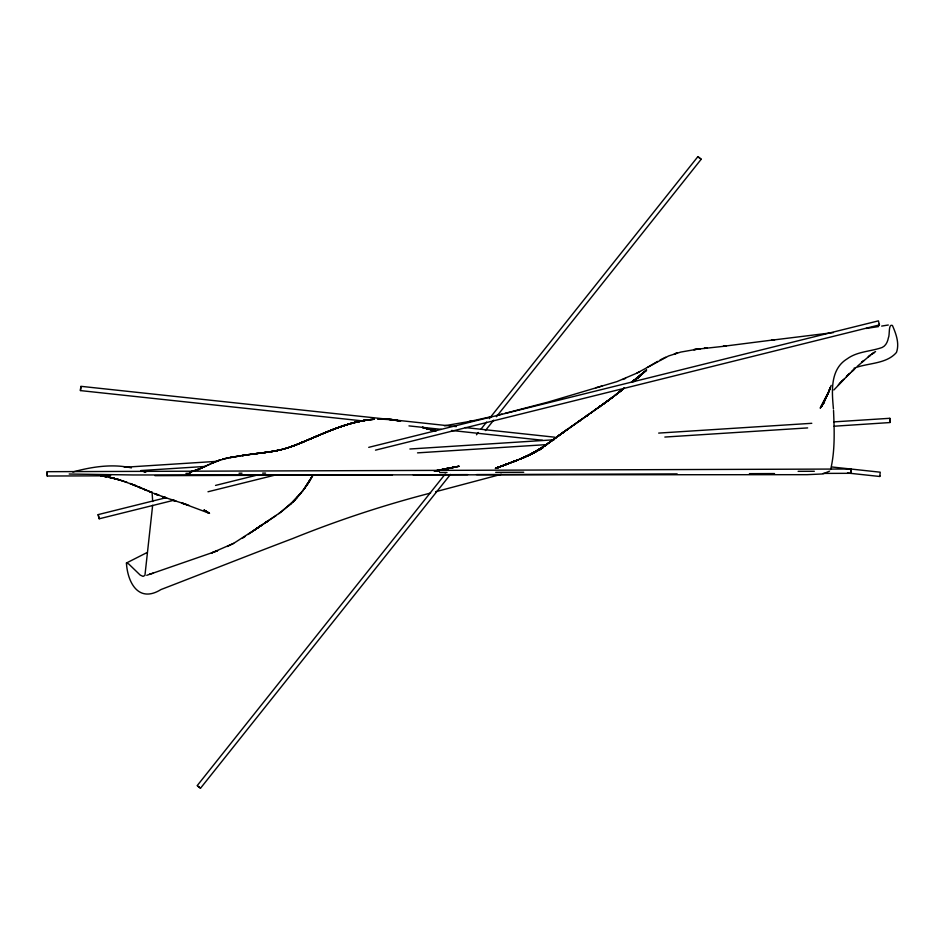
<?xml version="1.0" encoding="UTF-8"?>
<svg xmlns="http://www.w3.org/2000/svg" width="945" height="945" viewBox="0 0 945 945"><rect width="100%" height="100%" fill="white"/><g stroke="black" fill="none" stroke-linecap="round" stroke-linejoin="round"><path stroke-width="1.42" d="M851.221 472.689L851.209 469.003L47.25 471.685M110.695 475.808L47.262 476.02L47.25 471.709L47.262 473.693M47.274 475.996L47.25 474.012M152.653 505.268L144.939 575.375L143.073 576.403L140.203 575.08L128.638 563.893L126.429 563.019C127.575 582.451 138.478 603.477 160.981 589.55C204.888 572.635 248.606 555.223 292.619 538.579C337.566 520.411 383.646 505.138 430.589 493.054M362.029 420.844L80.419 390.592L80.88 386.316L456.352 426.62M847.5 473.02L879.771 476.481L880.232 472.193L831.836 466.972M80.62 388.738L80.431 390.498M80.644 388.43L80.833 386.706M879.854 475.737L879.783 476.434M830.289 387.804L829.167 390.722L830.466 387.332M831.21 385.359L827.761 394.077L829.934 388.785L828.966 391.206M828.765 391.679L820.225 408.228L828.576 392.163L821.075 406.988L824.406 402.003M827.336 395.022L828.387 392.647L822.162 405.157M830.631 469.57C835.215 450.387 834.305 430.105 833.537 410.461M826.922 395.979L821.347 406.527L822.729 404.259M826.261 397.384L821.618 406.066M825.8 398.317L822.918 403.846M822.41 404.767L825.351 399.274L821.347 406.527M268.026 520.955L265.273 522.762L281.326 511.8L293.009 501.724L303.05 490.431L313.008 475.087M311.366 477.957L312.878 475.359M823.473 403.314L821.689 405.807L823.166 403.763M823.78 402.877L822.315 404.921L824.524 401.814M302.861 490.632L304.845 488.033M197.186 785.649L445.237 474.036M476.481 434.794L478.312 432.479M481.076 429.018L486.58 422.096M489.345 418.635L697.882 156.646M200.482 788.272L450.47 474.425M485.387 430.577L493.656 420.182M496.408 416.721L701.178 159.268M300.983 492.983L303.05 490.431M299.222 495.097L297.025 497.519L301.242 492.688L299.045 495.274M299.14 495.18L301.171 492.782M833.892 389.966L848.492 374.657L846.436 376.701M838.309 384.969L842.656 380.398M295.053 499.645L297.285 497.259L292.832 501.866L297.214 497.353M839.455 383.717L843.897 379.193M851.717 371.68L853.784 369.637L847.724 375.389L849.862 373.429M633.717 381.721L635.772 379.736M846.874 376.275L849.401 373.842M633.941 381.508L636.009 379.524M852.177 371.22L855.284 368.314M641.289 374.456L646.64 370.027L636.918 378.65L638.548 377.138M634.166 381.284L635.701 379.831M637.237 378.378L641.36 374.574L637.473 378.165M645.659 370.877L646.392 370.251L636.717 378.118L639.151 376.134M636.918 378.65L640.816 375.07M288.402 506.012L290.824 503.839L278.787 513.678M857.28 366.353L870.428 355.143L868.077 357.056M641.608 374.362L643.982 372.271M829.509 471.153L822.906 473.941L807.089 474.673L133.233 474.969L69.198 474.024M642.08 373.925L645.411 371.078M634.627 379.748L632.205 381.709L638.241 376.913L632.441 381.544M638.69 376.523L636.009 378.65M624.054 388.277L619.826 391.655L624.48 387.899M636.954 377.941L643.486 372.696L640.32 375.2M621.975 389.872L611.261 398.282L616.872 393.97L614.64 395.66M863.954 360.47L861.639 362.36L863.376 360.955M615.585 394.986L620.889 390.828M613.246 396.723L606.832 401.519L612.573 397.302M634.402 379.937L631.732 382.063M642.754 373.299L640.084 375.389L642.553 373.476M640.804 374.834L643.013 373.074M619.129 392.163L621.314 390.439L618.668 392.506M633.741 380.516L631.272 382.418L633.516 380.717L631.874 381.969M622.649 389.328L624.267 388.088M868.691 356.548L874.196 352.414L871.762 354.257M607.08 401.353L609.572 399.463M550.132 441.917L545.064 445.615L552.671 440.086L547.946 443.536M560.668 434.192L558.141 436.047L563.87 431.924M601.079 405.594L598.551 407.425L604.398 403.291L598.811 407.26M605.355 402.546L602.827 404.401L608.403 400.408L603.087 404.247M553.983 439.082L556.51 437.24L551.136 441.197L556.192 437.488M550.805 441.433L548.289 443.299L553.321 439.567M564.177 431.688L561.625 433.507M554.644 438.622L559.712 434.936L554.313 438.846M584.447 417.395L587.566 415.257L578.517 421.635L583.904 417.808L581.612 419.391M597.783 407.933L600.358 406.161L590.448 413.178L596.283 409.031L593.992 410.626M214.692 551.774L217.586 550.64L211.432 553.002L233.651 543.351L256.508 528.657M558.471 435.834L563.563 432.172L561.306 433.731M567.709 429.219L562.594 432.869L568.016 428.983L565.441 430.778M597.287 408.275L594.771 410.13L597.027 408.464M609.1 399.829L606.088 402.015M610.529 398.766L612.797 397.101L610.281 398.944M568.323 428.758L566.386 430.152L571.831 426.313L565.748 430.566M562.275 433.082L564.803 431.227M576.781 422.805L574.525 424.447L579.935 420.608L569.552 427.884M572.729 425.652L570.473 427.282L575.623 423.667L573.32 425.226M586.349 416.083L588.605 414.442L585.534 416.615M605.107 402.724L602.071 404.897M557.81 436.283L560.35 434.44M546.919 444.256L544.367 446.087L549.47 442.425L539.524 449.359L528.881 455.195M578.234 421.813L580.49 420.182L577.643 422.191M592.716 411.524L589.916 413.52M519.218 459.412L535.378 451.84L546.576 444.516L544.367 446.087M600.843 405.783L598.043 407.756M872.412 353.773L875.59 351.575M589.396 413.875L586.621 415.906L591.948 412.114M543.67 446.572L546.245 444.776L531.704 453.801M256.662 528.574L254.063 530.346L259.402 526.684L251.181 532.342L253.78 530.558M248.133 534.468L251.039 532.46M541.438 448.095L544.025 446.323L539.17 449.572M256.792 528.468L262.285 524.735L256.922 528.361L259.532 526.601M276.212 515.497L265.38 522.679M597.535 408.098L600.11 406.35M259.662 526.507L267.919 521.014L259.769 526.412L262.415 524.664M242.369 538.272L245.357 536.335M693.677 349.638L696.784 349.26L680.731 352.083L668.528 355.981L636.918 373.121L616.908 381.626L547.651 402.204L505.02 413.355M657.602 361.392L647.455 367.392M534.114 452.525L536.843 450.989L528.503 455.372M541.024 449.005L540.398 449.359M533.37 452.927L541.083 448.332L530.582 454.356L543.328 446.831L530.381 454.498M540.079 449.536L538.78 450.233L541.202 448.91L524.097 457.368L526.979 456.092M532.259 453.541L534.634 452.371M542.843 448.048L542.194 448.391M636.788 373.18L639.564 371.728M531.326 453.99L537.575 450.588L529.354 454.958M660.071 359.998L665.658 357.21M530.96 454.179L537.776 450.765L536.406 451.474M146.475 552.849L126.429 563.019M531.114 454.143L533.949 452.726L530.747 454.321M529.826 454.746L533.193 453.08M233.651 543.351L227.367 546.482M528.633 455.313L526.589 456.27M225.571 458.443L228.454 457.864L217.811 460.77L197.41 469.759L202.679 467.539L200.245 468.566M527.357 455.903L530.204 454.557M529.708 454.781L532.555 453.435M213.771 462.388L211.397 463.487L216.842 461.195L214.432 462.117M519.443 459.317L529.058 455.136M524.64 457.108L523.518 457.616M316.977 436.058L310.905 438.681L319.906 434.854L314.342 437.192M525.822 456.636L528.68 455.336L526.211 456.447M203.423 467.149L206.199 465.897M206.92 465.507L209.672 464.279M309.783 439.118L306.877 440.37L312.701 437.889L307.16 440.264M523.707 457.545L527.534 455.833M318.028 435.621L323.863 433.2L318.288 435.539L320.934 434.381M321.69 434.086L327.537 431.7L321.938 433.991M310.621 438.775L316.173 436.436L313.527 437.523M325.564 432.491L331.199 430.247L324.844 432.763L327.773 431.593M310.35 438.882L313.256 437.641M309.499 439.248L303.404 441.858L309.228 439.378M303.109 441.965L300.191 443.205L306.015 440.736M317.768 435.728L320.426 434.606L314.602 437.098L320.674 434.499M328.706 431.192L331.648 430.046L325.801 432.408L331.423 430.14M302.518 442.213L299.896 443.311L305.448 441.008L296.671 444.634L302.223 442.354L299.6 443.429M522.136 458.231L525.042 457.002L520.01 459.081L525.432 456.825L519.608 459.246M321.442 434.18L324.359 432.964M331.872 429.951L328.931 431.109M328.246 431.381L325.08 432.668M335.688 428.487L332.534 429.691L338.653 427.435L332.959 429.538M199.856 468.732L194.127 470.929M332.097 429.857L329.392 430.955L335.262 428.664M503.212 465.483L507.311 463.936L501.842 466.003L505.15 464.727M299.293 443.548L301.927 442.496L293.115 445.993L298.703 443.819L296.068 444.847M622.779 379.5L625.578 378.39M521.746 458.396L512.107 462.152M507.819 463.818L515.462 460.865L505.823 464.574M336.101 428.321L339.066 427.258L333.172 429.479L338.865 427.341M508.091 463.629L504.76 464.869M497.791 467.562L496.668 467.999L499.551 466.901M513.324 461.715L515.864 460.723M196.619 470.031L199.478 468.921L190.772 471.85M503.283 465.495L508.764 463.44M292.501 446.205L289.843 447.174L295.454 445.095L286.229 448.332L295.147 445.237L289.217 447.363M502.622 465.72L497.035 467.858L503.413 465.436M506.744 464.149L509.166 463.298M512.521 461.999L518.014 459.896M512.922 461.857L518.415 459.731M502.09 465.956L497.602 467.574L503.023 465.578M339.267 427.175L342.444 426.101L336.302 428.262M292.808 446.099L295.761 444.965M506.343 464.29L509.568 463.156M499.917 466.747L503.815 465.294L500.295 466.594M512.651 461.951L505.551 464.586M517.612 460.061L510.087 462.873L513.052 461.786M512.757 461.928L515.32 460.947M214.35 551.904L149.676 574.3L153.291 573.107M501.299 466.251L504.217 465.153M514.659 461.172L517.222 460.227L513.856 461.479M498.18 467.409L495.298 468.46L498.948 467.125M495.688 468.318L498.558 467.267M496.066 468.165L499.338 466.972M503.685 465.342L506.225 464.42M507.028 464.125L504.075 465.188L506.626 464.279M496.444 468.023L499.728 466.83L497.224 467.716M496.834 467.869L500.118 466.688M343.732 425.652L349.567 423.856L340.413 426.809L346.189 424.86M497.991 467.421L500.507 466.546M146.747 575.328L150.338 574.076M350.075 423.679L343.897 425.616L353.111 422.876L347.228 424.541M193.725 471.035L196.229 470.185L189.957 471.992M346.543 424.73L343.378 425.758M217.811 460.77L220.575 459.884L218.13 460.664M285.591 448.509L282.886 449.277L288.591 447.587L279.2 450.151L284.965 448.721M285.91 448.414L288.91 447.469M353.584 422.71L347.382 424.506L356.643 422.002L350.701 423.514M72.824 471.98C91.748 466.818 112.03 463.629 131.438 467.881M674.411 353.867L677.411 352.981L674.718 353.773M225.264 458.514L222.465 459.317L224.957 458.597M354.174 422.58L360.151 421.222L350.855 423.49L356.785 421.942M595.858 387.769L601.906 386.08M501.322 474.307L435.633 491.731M357.635 421.742L363.648 420.56L354.328 422.557L360.293 421.175M853.937 368.29C867.664 362.715 886.197 364.38 896.462 352.438C899.664 343.507 896.037 333.739 892.411 325.458C888.158 323.414 889.977 335.026 888.371 337.885C887.674 341.688 885.902 345.728 882.193 347.453C870.688 351.599 857.422 351.316 847.204 358.828C829.864 369.353 831.848 391.596 833.443 408.949M98.162 514.635L99.178 518.746L98.15 514.612L165.434 497.861M215.543 485.411L255.622 475.453M368.727 447.351L878.413 320.863L879.417 324.915L375.496 450.151M99.19 518.793L173.644 500.307M207.994 491.766L276.72 474.685M357.08 421.86L353.891 422.639M501.972 414.111L496.893 415.351M491.802 416.556L468.318 421.777L471.248 421.175L444.315 425.782M436.637 470.669L434.594 471.118L440.382 469.878L434.924 471.035M444.693 469.311L446.737 468.826M281.929 449.501L275.503 450.919M444.989 469.24L447.032 468.767M440.724 470.197L442.78 469.724M445.284 469.181L450.978 467.881L447.918 468.578M441.02 470.137L443.666 469.547M189.543 472.087L192.52 471.413M455.797 466.865L459.152 466.216L452.738 467.503M434.239 471.201L437.311 470.504M445.142 469.204L448.213 468.519M360.836 421.045L367.132 420.017L357.777 421.73L363.778 420.525M440.89 470.161L443.973 469.476L441.185 470.09M445.438 469.133L448.509 468.448M436.436 471.142L438.799 470.622M449.088 468.307L453.742 467.267L446.016 468.98M439.283 470.102L445.39 468.85L434.901 471.071L440.713 469.795M449.383 468.236C461.904 465.696 441.327 469.535 451.592 467.692M360.565 421.104L357.364 421.789M442.024 469.5L438.303 470.291M443.536 469.57L441.48 470.019L444.268 469.417M225.89 458.384L240.432 455.88L234.443 456.813L237.1 456.293M446.359 468.637L442.673 469.37L445.709 468.779M449.666 468.165L452.442 467.574M436.318 471.153L439.401 470.504M441.764 469.937L443.819 469.5M281.291 449.69L271.487 451.604L277.594 450.505L274.534 451.048M445.213 468.897L450.966 467.822M436.614 471.082L439.697 470.433L436.909 471.012M458.857 466.275L453.033 467.432L456.388 466.724M444.894 468.956L447.93 468.33L446.985 468.507M233.214 456.919L230.296 457.522L232.907 456.978M444.575 469.003L447.623 468.389M453.316 467.362L456.092 466.795M440.299 470.303L437.204 470.941L440.004 470.374M447.304 468.448L443.949 469.122M275.172 450.954L277.913 450.411L274.853 450.989M454.049 467.208L455.573 466.924M453.435 467.338L452.23 467.562M367.369 419.946L364.404 420.395L370.712 419.556L361.214 420.997L367.251 419.982M245.57 455.041L242.558 455.549L248.925 454.628L245.877 454.994M449.182 468.094L451.627 467.669M249.823 454.439L246.799 454.935L253.165 454.037L250.13 454.391M448.875 468.153L451.899 467.633M888.3 325.009L881.661 326.084M254.063 453.86L251.051 454.344L257.406 453.494L254.37 453.813M274.215 451.108L263.501 452.726L269.585 451.911L266.844 452.242M367.723 419.887L364.735 420.371L374.35 419.202L364.628 420.371M229.375 457.616L232.305 457.156M878.555 326.58L866.104 328.458M241.636 455.608L244.672 455.242L237.715 456.199M258.611 453.281L261.34 453.033L255.304 453.765L265.604 452.466L259.556 453.246L262.249 452.844M245.275 455.1L241.944 455.573M249.515 454.486L246.184 454.958M700.588 348.74L697.481 349.166L726.315 346.024L723.185 346.307M253.768 453.907L250.425 454.368M270.518 451.71L273.589 451.273L270.837 451.663M774.758 339.751L771.64 340.188L833.431 332.581M694.02 349.603L700.233 348.788M257.997 453.364L254.677 453.789M266.218 452.336L262.875 452.761M707.191 347.984L704.072 348.386L706.836 348.032M368.137 419.852L374.255 419.226M774.309 339.81L723.586 346.272M377.917 418.989L384.402 419.001L378.272 418.966M124.291 467.267L218.508 461.243M409.894 449.005L554.16 439.779M658.677 433.093L811.79 423.301M833.868 421.883L889.812 418.304L889.918 420.159M140.77 470.563L205.537 466.428M417.525 452.868L547.072 444.575M664.843 437.051L807.644 427.908M834.14 426.219L890.084 422.545M433.011 430.211L436.106 430.613L430.944 429.928M378.071 418.966L381.201 418.93M185.929 473.386L190.347 473.374M239.026 473.209L241.979 473.197M262.627 473.126L265.58 473.114M439.649 472.535L447.02 472.512M495.7 472.346L523.731 472.252M798.112 471.331L814.33 471.271M154.956 475.666L392.447 474.862M413.107 474.792L467.68 474.614M476.528 474.579L677.152 473.906M749.432 473.658L774.51 473.575M823.189 473.41L851.221 473.315M465.153 427.565L554.632 437.181M408.961 425.888L441.232 429.361M451.497 430.459L542.43 440.24M430.896 429.928L436.058 430.625L429.29 429.278M432.775 430.14L435.905 430.625M101.221 475.878L106.372 476.717L100.749 475.772L103.288 476.197M432.633 430.046L435.669 430.566M103.844 476.292L114.758 478.583L109.218 477.296L111.699 477.863M397.502 420.466L400.574 421.092L387.946 419.167L378.39 418.978L394.124 419.887L391.065 419.462L387.993 419.178L400.432 421.08M432.349 429.928L435.456 430.566M429.16 429.195L432.255 429.904L426.018 428.439L432.196 429.904M112.278 478.005L118.94 479.729L113.447 478.264L115.904 478.914M432.089 429.916L422.545 427.388M425.888 428.345L428.912 429.136L422.734 427.483M116.483 479.08L123.098 481.017M142.754 471.177L145.282 471.992M422.498 427.376L425.545 428.298M182.101 503.165L184.901 504.004L173.348 500.271L176.065 501.204M145.837 472.157L141.313 470.74M120.098 480.107L117.664 479.375L127.232 482.446M183.897 503.72L182.704 503.354L209.554 513.383L205.644 511.174L208.278 512.662M170.915 499.515L173.644 500.366L163.969 497.094L166.651 498.086M172.132 499.905L171.517 499.716L175.463 501.004L172.746 500.094L174.86 500.791M186.685 504.618L184.488 503.909L189.035 505.421M121.858 480.627L135.383 485.6L130.126 483.509L132.477 484.466M162.15 496.491L164.843 497.413L156.468 494.329L159.15 495.393M162.753 496.692L166.048 497.861L163.367 496.893L165.446 497.637M154.673 493.68L157.378 494.672L153.503 493.219M155.275 493.904L158.559 495.156M133.623 484.915L133.044 484.69L140.51 487.75L137.663 486.592M148.448 491.14L151.176 492.227L138.23 486.829M149.026 491.376L151.755 492.487M142.789 488.754L145.577 489.9M136.517 486.108L134.202 485.139L137.084 486.356M147.29 490.668L144.526 489.451L146.723 490.408M142.211 488.518L139.399 487.266L141.644 488.27M206.494 511.658L209.14 513.135L205.171 510.749M205.62 511.044L207.321 512.143M205.561 511.009C208.054 512.769 202.147 508.528 204.569 510.347M698.048 156.764L700.706 158.878M197.458 785.862L200.434 788.224M701.072 159.185L698.473 157.106M198.178 786.441L199.241 787.291M198.887 786.996L199.596 787.563M879.193 323.97L879.429 324.915M152.05 491.955L152.7 501.547M890.048 422.002L889.93 420.312M890.025 421.505L889.977 420.785M889.847 419.048L889.812 418.351M851.209 469.003L851.209 469.618M851.221 470.834L851.221 470.244M851.221 471.909L851.221 471.153M309.889 480.414L311.496 477.697L306.381 485.801L309.889 480.414M308.294 482.954L309.936 480.273L304.668 488.246L308.294 482.954M295.206 499.48L290.647 503.968L295.147 499.562M335.05 428.758L332.309 429.774L335.05 428.758M343.011 425.876L339.657 427.034L346.012 424.931L340.224 426.856L343.011 425.876M364.038 420.454L361.084 421.009L364.038 420.454M450.387 467.999L447.623 468.649L450.387 467.999M384.473 418.989L381.343 418.907L384.473 418.989M387.733 419.167L384.603 418.978L387.733 419.167M394.278 419.899L391.159 419.486L397.254 420.43L394.23 419.887M435.61 430.566L432.444 429.951L435.61 430.566M425.699 428.286L422.639 427.423L425.64 428.286"/></g></svg>
